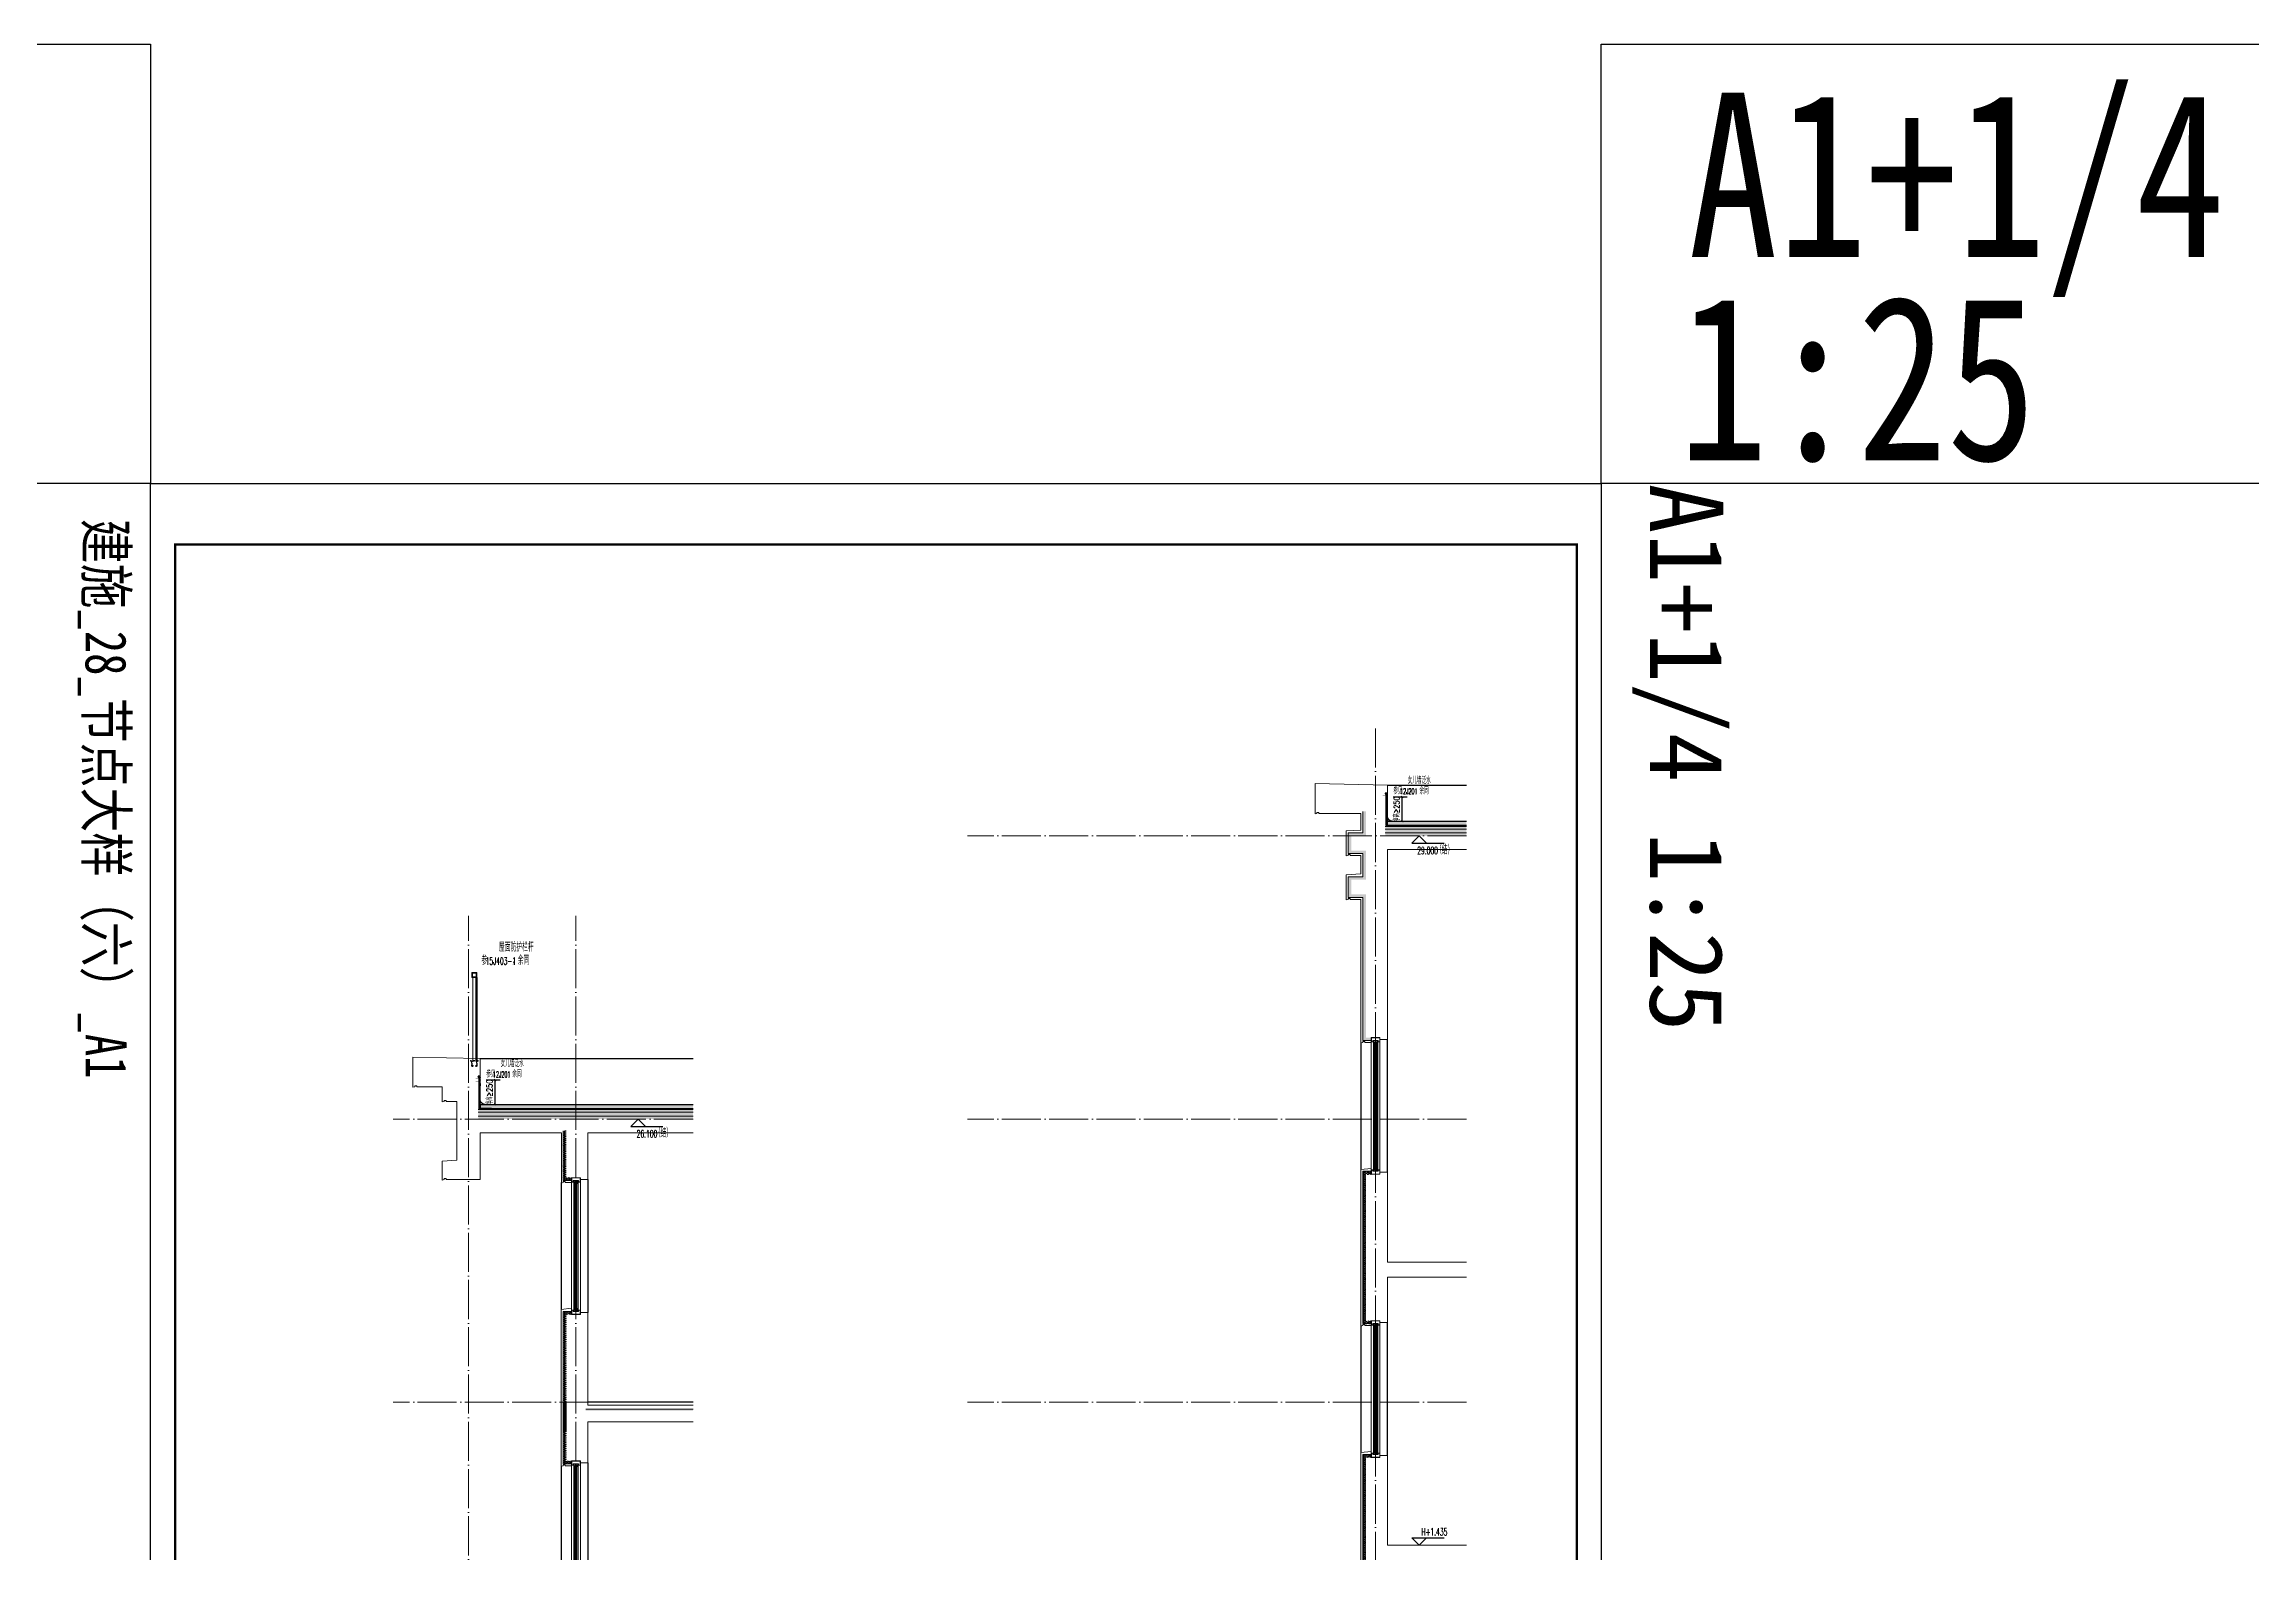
# Model space of a CAD drawing. Extents: x 27938 to 983267, y -209821 to 1628073.
# Drawn here: x 913240 to 935840, y -158385 to -142935 of the extents above; entities that cross this region are included whole.
import ezdxf
from ezdxf.xclip import XClip

# ---------------------------------------------------------------- set-up
doc = ezdxf.new("R2010")
doc.units = 0
doc.header["$LTSCALE"] = 1000
doc.header["$MEASUREMENT"] = 0
doc.header["$XCLIPFRAME"] = 0
doc.linetypes.add('DASH', pattern=[0.35, 0.25, -0.1])
doc.linetypes.add('DOTE', pattern=[2.42, 2, -0.2, 0.02, -0.2])
for name, color, linetype in [('3-屋面构造层', 157, 'Continuous'), ('DIM_ELEV', 3, 'Continuous'), ('DIM_IDEN', 67, 'Continuous'), ('PUB_TEXT', 4, 'Continuous'), ('Stair-栏杆', 142, 'Continuous'), ('SURFACE', 6, 'Continuous'), ('图框', 140, 'Continuous'), ('导图字', 7, 'Continuous'), ('看线', 251, 'Continuous'), ('立面-看线', 251, 'Continuous')]:
    doc.layers.add(name, color=color, linetype=linetype)
for name, color, linetype, lineweight in [('DOTE', 19, 'DOTE', 9), ('PUB_HATCH', 8, 'Continuous', 9), ('S_WINDOW', 144, 'Continuous', 15), ('内粉刷', 37, 'Continuous', 9), ('立面-栏杆', 105, 'Continuous', 15), ('细细', 250, 'Continuous', 0)]:
    doc.layers.add(name, color=color, linetype=linetype, lineweight=lineweight)
doc.layers.add('yichutu', color=7, linetype='Continuous', true_color=0xffffff, plot=False)
doc.styles.add('_TCH_DIM', font='SIMPLEX.shx', dxfattribs={"width": 0.7, "bigfont": 'GBCBIG.shx'})
doc.styles.add('_TCH_DIM_T3', font='SIMPLEX.shx', dxfattribs={"width": 0.494118, "bigfont": 'GBCBIG.shx'})
doc.styles.add('_TCH_LABEL', font='')
doc.styles.add('黑体', font='')
doc.styles.get('_TCH_LABEL').set_extended_font_data('SimHei')
doc.styles.get('黑体').set_extended_font_data('SimHei')
doc.dimstyles.new('_TCH_ARCH&&20', dxfattribs={"dimtxt": 59.5, "dimasz": 20, "dimexe": 50, "dimexo": 60, "dimgap": 25.25, "dimtad": 1, "dimdec": 0, "dimzin": 0, "dimdsep": 46, "dimtxsty": '_TCH_DIM_T3', "dimblk": 'ARCHTICK', "dimcen": 0.09, "dimclrt": 7, "dimazin": 2, "dimtfac": 1, "dimtdec": 0, "dimtix": 1, "dimtmove": 2, "dimatfit": 3, "dimfxl": 1, "dimtolj": 1, "dimtzin": 0, "dimarcsym": 0})
pattern_1 = [(315, (-218910.2607, -140541.0897), (-1.767766953, -1.767766953), []), (315, (-218909.0822, -140541.0897), (-1.767766953, -1.767766953), [])]
pattern_2 = [(315, (-218910.2607, -141979.3279), (-1.767766953, -1.767766953), []), (315, (-218909.0822, -141979.3279), (-1.767766953, -1.767766953), [])]
pattern_3 = [(0, (-811253.24, -385446.952), (16.66875, 9.623705), [11.1125, -22.225]), (120, (-811253.24, -385446.952), (-16.66874801, 9.62370845), [11.1125, -22.225]), (60, (-811253.24, -385446.952), (1.99e-06, 19.24741345), [-22.225, 11.1125])]

# ---------------------------------------------------------------- blocks, each defined once
blk = doc.blocks.new('GFDDDDRG')
at = {"layer": '图框'}
blk.add_lwpolyline([(923310, -107437), (923310, -159999), (893610, -159999), (893610, -107437)], close=True, dxfattribs=at)
blk.add_lwpolyline([(923310, -107437), (923310, -159999), (893610, -159999), (893610, -107437)], close=True, dxfattribs=at)
at = {"layer": '图框', "const_width": 50}
blk.add_lwpolyline([(894110, -159499), (922810, -159499), (922810, -108687), (894110, -108687)], close=True, dxfattribs=at)
blk = doc.blocks.new('yct-1051-594-26275-14850-25-1002.0')
at = {"layer": 'yichutu', "color": 7, "true_color": 0xffffff}
blk.add_lwpolyline([(0, 0), (0, 14850), (26275, 14850), (26275, 0)], close=True, dxfattribs=at)
at = {"layer": 'yichutu', "color": 7, "true_color": 0xffffff, "style": '_TCH_LABEL'}
blk.add_text('A1+1/4 1:25', height=750, dxfattribs=at).set_placement((0, 15350))
blk = doc.blocks.new('zrszerf')
at = {"layer": '细细'}
h = blk.add_hatch(dxfattribs=at)
h.set_pattern_fill('金属', color=256, style=0)
h.set_pattern_definition(pattern_1)
h.paths.add_polyline_path([(257695, 608543), (257715, 608543), (257715, 608557), (257765, 608557), (257765, 608543), (257785, 608543), (257785, 608588), (257695, 608588)])
h.paths.add_polyline_path([(257713, 608559), (257713, 608545), (257697, 608545), (257697, 608586), (257783, 608586), (257783, 608545), (257767, 608545), (257767, 608559)], flags=16)
h = blk.add_hatch(dxfattribs=at)
h.set_pattern_fill('金属', color=256, style=0)
h.set_pattern_definition(pattern_1)
h.paths.add_polyline_path([(257762, 608555), (257762, 608530), (257750, 608530), (257750, 608540), (257729, 608540), (257729, 608530), (257717, 608530), (257717, 608555)])
h.paths.add_polyline_path([(257719, 608553), (257719, 608532), (257727, 608532), (257727, 608542), (257752, 608542), (257752, 608532), (257760, 608532), (257760, 608553)], flags=16)
h = blk.add_hatch(color=256, dxfattribs=at)
edge = h.paths.add_edge_path()
edge.add_line((257735, 608540), (257735, 608528))
edge.add_arc((257740, 608520), 9.44, 61.5175, 118.4825, ccw=False)
edge.add_line((257744, 608528), (257744, 608540))
edge.add_arc((257740, 608548), 9.44, 241.5175, 298.4825, ccw=False)
h = blk.add_hatch(dxfattribs=at)
h.set_pattern_fill('金属', color=256, style=0)
h.set_pattern_definition(pattern_2)
h.paths.add_polyline_path([(257695, 607233), (257715, 607233), (257715, 607220), (257765, 607220), (257765, 607233), (257785, 607233), (257785, 607188), (257695, 607188)])
h.paths.add_polyline_path([(257713, 607218), (257713, 607231), (257697, 607231), (257697, 607190), (257783, 607190), (257783, 607231), (257767, 607231), (257767, 607218)], flags=16)
h = blk.add_hatch(dxfattribs=at)
h.set_pattern_fill('金属', color=256, style=0)
h.set_pattern_definition(pattern_2)
h.paths.add_polyline_path([(257762, 607222), (257762, 607247), (257750, 607247), (257750, 607237), (257729, 607237), (257729, 607247), (257717, 607247), (257717, 607222)])
h.paths.add_polyline_path([(257719, 607224), (257719, 607245), (257727, 607245), (257727, 607235), (257752, 607235), (257752, 607245), (257760, 607245), (257760, 607224)], flags=16)
h = blk.add_hatch(color=256, dxfattribs=at)
edge = h.paths.add_edge_path()
edge.add_line((257735, 607237), (257735, 607249))
edge.add_arc((257740, 607257), 9.44, 241.5175, 298.4825)
edge.add_line((257744, 607249), (257744, 607237))
edge.add_arc((257740, 607229), 9.44, 61.5175, 118.4825)
at = {"layer": 'S_WINDOW'}
for p, q in [((257695, 607233), (257695, 608543)), ((257717, 607247), (257717, 608530)), ((257762, 607247), (257762, 608530)), ((257785, 607233), (257785, 608543))]:
    blk.add_line(p, q, dxfattribs=at)
for points in [[(257785, 608588), (257785, 608543), (257765, 608543), (257765, 608557), (257715, 608557), (257715, 608543), (257695, 608543), (257695, 608588)], [(257783, 608586), (257783, 608545), (257767, 608545), (257767, 608559), (257713, 608559), (257713, 608545), (257697, 608545), (257697, 608586)], [(257762, 608555), (257762, 608530), (257750, 608530), (257750, 608540), (257729, 608540), (257729, 608530), (257717, 608530), (257717, 608555)], [(257760, 608553), (257760, 608532), (257752, 608532), (257752, 608542), (257727, 608542), (257727, 608532), (257719, 608532), (257719, 608553)], [(257785, 607188), (257785, 607233), (257765, 607233), (257765, 607220), (257715, 607220), (257715, 607233), (257695, 607233), (257695, 607188)], [(257783, 607190), (257783, 607231), (257767, 607231), (257767, 607218), (257713, 607218), (257713, 607231), (257697, 607231), (257697, 607190)], [(257762, 607222), (257762, 607247), (257750, 607247), (257750, 607237), (257729, 607237), (257729, 607247), (257717, 607247), (257717, 607222)], [(257760, 607224), (257760, 607245), (257752, 607245), (257752, 607235), (257727, 607235), (257727, 607245), (257719, 607245), (257719, 607224)]]:
    blk.add_lwpolyline(points, close=True, dxfattribs=at)
at = {"layer": '细细'}
for points in [[(257729, 608530), (257729, 607247)], [(257735, 607249), (257735, 608540)], [(257744, 607249), (257744, 608540)], [(257750, 608530), (257750, 607247)]]:
    blk.add_lwpolyline(points, dxfattribs=at)
for points in [[(257735, 608540), (257735, 608528, -0.253805), (257744, 608528), (257744, 608540, -0.253805)], [(257735, 607237), (257735, 607249, 0.253805), (257744, 607249), (257744, 607237, 0.253805)]]:
    blk.add_lwpolyline(points, format="xyb", close=True, dxfattribs=at)
blk = doc.blocks.new('_ArchTick')
at = {"color": 0, "linetype": 'ByBlock', "const_width": 0.4}
blk.add_lwpolyline([(-0.5, -0.5), (0.5, 0.5)], dxfattribs=at)
blk = doc.blocks.new('*D206')
at = {"layer": 'Defpoints', "color": 0, "transparency": 16777216}
for p in [(926990, -150643), (927143, -150643), (926990, -150893)]:
    blk.add_point(p, dxfattribs=at)
at = {"layer": 'DIM_IDEN', "color": 0, "lineweight": -2, "transparency": 16777216}
for p, q in [((927050, -150643), (927193, -150643)), ((927143, -150893), (927143, -150643)), ((927050, -150893), (927193, -150893))]:
    blk.add_line(p, q, dxfattribs=at)
at = {"layer": 'DIM_IDEN', "color": 0, "lineweight": -2, "transparency": 16777216, "xscale": 20, "yscale": 20, "zscale": 20}
for p, rotation in [((927143, -150643), 90), ((927143, -150893), 270)]:
    blk.add_blockref('_ArchTick', p, dxfattribs=dict(at, rotation=rotation))
at = {"layer": 'DIM_IDEN', "color": 7, "transparency": 16777216, "insert": (927086, -150768), "char_height": 59.5, "attachment_point": 5, "rotation": 90, "style": '_TCH_DIM_T3'}
blk.add_mtext('\\A1;{\\W0.70588;净高≥250}', dxfattribs=at)
blk = doc.blocks.new('A$C40486AD2')
at = {"layer": 'PUB_TEXT', "style": '_TCH_DIM'}
for s, height, width, p in [('参见', 67.5, 0.7, (108, 8)), ('12J201', 59.5, 0.494118, (177, 8)), ('女儿墙泛水', 67.5, 0.7, (255, 115)), ('，余同', 67.5, 0.7, (328, 8))]:
    blk.add_text(s, height=height, dxfattribs=dict(at, width=width)).set_placement(p)
blk = doc.blocks.new('FGHFG4334GDFGDFFGGGGGGDFG4G')
at = {"layer": 'SURFACE', "const_width": 2.25}
for points in [[(47, 0), (0, 0)], [(47, -28), (0, -28)]]:
    blk.add_lwpolyline(points, dxfattribs=at)
at = {"layer": 'SURFACE', "const_width": 1.5}
blk.add_lwpolyline([(47, 17, -1), (47, 5), (47, -7, -1), (47, -19), (47, -37), (53, -48), (53, -73)], format="xyb", dxfattribs=at)
blk = doc.blocks.new('FGDGDGD')
at = {"layer": '3-屋面构造层'}
h = blk.add_hatch(dxfattribs=at)
h.set_pattern_fill('隔热材料01', color=256, scale=7.692308, style=0)
h.set_pattern_definition([(270, (9.5186, 433.228), (3.846153863, -7e-16), [0.385980771, -3.460173092]), (270, (6.637, 433.228), (3.846153863, -7e-16), [0.385980771, -3.460173092]), (90, (8.5996, 430.618), (-3.846153863, 2e-16), [0.385980771, -3.460173092]), (90, (7.556, 430.618), (-3.846153863, 2e-16), [0.385980771, -3.460173092]), (180, (10.002, 430), (-5e-16, -3.846153863), [3.848019248, 0.001865385]), (135, (8.9282, 430.193), (2e-16, 3.846144175), [0.328307694, -5.110980792]), (116.56505, (12.5422, 430.4251), (8.6793e-06, 3.8461487416), [0.215769232, -8.384500037]), (116.56505, (8.696, 430.4251), (8.6793e-06, 3.8461487416), [0.215769232, -8.384500037]), (153.43495, (13.1603, 430), (-8.679e-06, 3.846148742), [0.431538463, -8.168730805]), (153.43495, (9.3142, 430), (-8.679e-06, 3.846148742), [0.431538463, -8.168730805]), (63.43495, (12.4457, 431.0041), (-8.6793e-06, 3.8461487416), [2.054923086, -6.545346183]), (63.43495, (8.5996, 431.0041), (-8.6793e-06, 3.8461487416), [2.054923086, -6.545346183]), (116.56505, (13.3647, 433.228), (8.6793e-06, 3.8461487416), [0.215769232, -8.384500037]), (116.56505, (9.5186, 433.228), (8.6793e-06, 3.8461487416), [0.215769232, -8.384500037]), (135, (9.422, 433.421), (2e-16, 3.846144175), [0.328307694, -5.110980792]), (153.43495, (13.036, 433.6532), (-8.679e-06, 3.846148742), [0.431538463, -8.168730805]), (153.43495, (9.19, 433.6532), (-8.679e-06, 3.846148742), [0.431538463, -8.168730805]), (45, (6.7336, 433.421), (2e-16, 3.846144175), [0.328307694, -5.110980792]), (63.43495, (10.4833, 433.228), (-8.6793e-06, 3.8461487416), [0.215769232, -8.384500037]), (63.43495, (6.6371, 433.228), (-8.6793e-06, 3.8461487416), [0.215769232, -8.384500037]), (26.56505, (10.812, 433.6532), (8.679e-06, 3.846148742), [0.431538463, -8.168730805]), (26.56505, (6.9658, 433.6532), (8.679e-06, 3.846148742), [0.431538463, -8.168730805]), (116.56505, (11.4023, 431.0041), (8.6793e-06, 3.8461487416), [2.054923086, -6.545346183]), (116.56505, (7.5561, 431.0041), (8.6793e-06, 3.8461487416), [2.054923086, -6.545346183]), (45, (7.2275, 430.193), (2e-16, 3.846144175), [0.328307694, -5.110980792]), (63.43495, (11.3058, 430.4251), (-8.6793e-06, 3.8461487416), [0.215769232, -8.384500037]), (63.43495, (7.4596, 430.4251), (-8.6793e-06, 3.8461487416), [0.215769232, -8.384500037]), (26.56505, (10.6877, 430), (8.679e-06, 3.846148742), [0.431538463, -8.168730805]), (26.56505, (6.8415, 430), (8.679e-06, 3.846148742), [0.431538463, -8.168730805])])
edge = h.paths.add_edge_path()
edge.add_arc((682181, 585366), 9.23, 450, 540, ccw=False)
edge.add_line((682181, 585375), (682192, 585375))
edge.add_line((682192, 585375), (682192, 585366))
edge.add_line((682192, 585366), (682172, 585366))
h = blk.add_hatch(dxfattribs=at)
h.set_pattern_fill('混凝土', color=256, scale=5, angle=-1.1458, style=0)
h.set_pattern_definition([(48.854237, (-82751.966, -43707.863), (35.7930991, -3.8540962), [3.75, -41.25]), (353.854237, (-82751.966, -43707.863), (-6.1841378, 37.7408106), [3, -33]), (99.305637, (-82748.983, -43708.185), (29.6089874, 33.886691), [3.1870095, -35.0571056]), (45.038437, (-82751.766, -43697.865), (53.1858973, -9.3413237), [5.625, -61.875]), (95.489837, (-82747.334, -43698.644), (47.6977146, 47.7616795), [4.7805144, -52.58565]), (350.038437, (-82751.766, -43697.865), (47.6976773, 47.7617167), [4.5, -49.5]), (19.854237, (-82746.817, -43700.465), (29.4368469, -20.7237073), [3.75, -41.25]), (324.854237, (-82746.817, -43700.465), (12.8883392, 36.0069862), [3, -33]), (70.305637, (-82744.364, -43702.192), (42.3251977, 15.2832459), [3.1870095, -35.0571056]), (36.3542372, (-82751.966, -43707.863), (0.9406985, 16.62920733), [0, -32.6, 0, -33.5, 0, -33.125]), (6.3542372, (-82751.966, -43707.863), (13.54517982, 19.45362572), [0, -19.1, 0, -31.85, 0, -12.625]), (326.3542372, (-82763.114, -43707.64), (26.66323482, -1.66123381), [0, -12.5, 0, -39, 0, -51.75]), (316.3542372, (-82768.113, -43707.54), (29.2535633, 4.4211788), [0, -16.25, 0, -25.9, 0, -36.75])])
h.paths.add_polyline_path([(674875, 585046), (674875, 585086), (682172, 585086), (682172, 585046)])
h = blk.add_hatch(dxfattribs=at)
h.set_pattern_fill('焦渣矿渣', color=256, scale=4, angle=-1.1458, style=0)
h.set_pattern_definition([(358.8542372, (-82751.966, -43697.863), (8.27546507, 13.69326162), [1.6, -14.4]), (298.8542372, (-82751.966, -43697.863), (15.99644496, -0.32013217), [1.6, -14.4]), (238.8542372, (-82750.366, -43697.895), (7.72097989, -14.0133938), [1.6, -14.4]), (268.8542372, (-82745.567, -43697.991), (15.83683295, -8.3183365), [2.4, -11.456]), (268.8542372, (-82743.967, -43698.023), (15.83683295, -8.3183365), [2.4, -11.456]), (268.8542372, (-82742.368, -43698.055), (15.83683295, -8.3183365), [2.4, -11.456])])
h.paths.add_polyline_path([(674875, 585006), (674875, 585036), (682192, 585036), (682192, 585006)])
h = blk.add_hatch(dxfattribs=at)
h.set_pattern_fill('加气混凝土', color=256, scale=5, style=0)
h.set_pattern_definition([(0, (-82734.266, -43726.163), (30, 60), [0, -60]), (0, (-82769.366, -43734.263), (30, 60), [0, -60]), (0, (-82749.866, -43734.863), (30, 60), [0, -60]), (0, (-82728.566, -43717.163), (30, 60), [0, -60]), (0, (-82753.466, -43737.863), (30, 60), [0, -60]), (0, (-82722.566, -43679.363), (30, 60), [0, -60]), (0, (-82740.866, -43684.163), (30, 60), [0, -60]), (0, (-82731.266, -43691.663), (30, 60), [0, -60]), (0, (-82780.166, -43692.863), (30, 60), [0, -60]), (0, (-82750.766, -43695.563), (30, 60), [0, -60]), (0, (-82762.166, -43710.863), (30, 60), [0, -60]), (0, (-82761.566, -43733.363), (30, 60), [0, -60]), (0, (-82739.066, -43735.763), (30, 60), [0, -60]), (0, (-82722.566, -43709.363), (30, 60), [0, -60]), (0, (-82778.666, -43718.663), (30, 60), [0, -60]), (0, (-82773.566, -43708.463), (30, 60), [0, -60]), (0, (-82750.166, -43712.663), (30, 60), [0, -60]), (0, (-82758.566, -43721.363), (30, 60), [0, -60]), (0, (-82763.366, -43701.563), (30, 60), [0, -60]), (0, (-82755.866, -43679.063), (30, 60), [0, -60]), (0, (-82776.266, -43731.263), (30, 60), [0, -60]), (0, (-82743.266, -43691.363), (30, 60), [0, -60]), (0, (-82771.166, -43690.463), (30, 60), [0, -60]), (0, (-82775.966, -43682.663), (30, 60), [0, -60]), (130.601294, (-82726.2516, -43698.149), (-149.999998343, 180.000000787), [2.6341554, -1103.7111]), (18.4349488, (-82730.537, -43697.006), (149.99999945, 59.99999956), [2.710524, -376.76279]), (90, (-82730.537, -43699.578), (30, 60), [2.5714284, -117.428565]), (161.565051, (-82727.966, -43700.435), (-150.000000755, 59.99999553), [2.710524, -376.76279]), (53.1301023, (-82727.966, -43700.435), (30.00000006, 59.99999997), [2.857143, -297.14285]), (135, (-82725.68, -43731.006), (-30.00000363, 59.99999594), [2.424366, -167.28126]), (45, (-82729.109, -43731.006), (29.9999998, 59.99999976), [2.424366, -167.28126]), (135, (-82727.394, -43732.72), (-30.00000363, 59.99999594), [2.424366, -167.28126]), (45, (-82727.394, -43732.72), (29.9999998, 59.99999976), [2.424366, -167.28126]), (116.565051, (-82754.537, -43690.72), (-5.2e-06, 119.9999967), [3.1943826, -63.88765]), (180, (-82755.966, -43687.863), (-30, 60), [3.4285716, -56.571425]), (63.434949, (-82760.823, -43690.72), (3e-07, 119.9999994), [3.1943826, -63.88765]), (116.565051, (-82759.394, -43693.58), (-5.2e-06, 119.9999967), [3.1943826, -63.88765]), (0, (-82759.394, -43693.58), (30, 60), [3.4285716, -56.571425]), (63.434949, (-82755.966, -43693.58), (3e-07, 119.9999994), [3.1943826, -63.88765]), (107.102728, (-82731.9658, -43711.0063), (-89.999996559, 300.000000484), [3.8861346, -1628.29025]), (143.972626, (-82733.1087, -43707.292), (-569.999992774, 419.999999525), [3.8861346, -812.202]), (180, (-82736.25, -43705.006), (-30, 60), [3.7142856, -56.28571]), (36.0273733, (-82743.1087, -43707.292), (569.999995788, 419.999995472), [3.8861346, -812.202]), (71.5650511, (-82744.252, -43710.721), (90.00000046, 299.99999948), [3.6140316, -375.85928]), (107.102728, (-82743.1087, -43714.4348), (-89.999996559, 300.000000484), [3.8861346, -1628.29025]), (143.972626, (-82739.966, -43716.7206), (-569.999992774, 419.999999525), [3.8861346, -812.202]), (0, (-82739.966, -43716.72), (30, 60), [3.7142856, -56.28571]), (36.0273733, (-82736.2516, -43716.7206), (569.999995788, 419.999995472), [3.8861346, -812.202]), (71.5650511, (-82733.109, -43714.435), (90.00000046, 299.99999948), [3.6140316, -375.85928]), (150.255118, (-82731.3944, -43683.006), (-90.000000213, 59.999999257), [2.303502, -481.43196]), (90, (-82733.394, -43684.15), (30, 60), [2.2857144, -117.714275]), (29.7448813, (-82733.3944, -43684.149), (90.000000053, 59.99999972), [2.303502, -481.43196]), (116.565051, (-82745.394, -43725.58), (-5.2e-06, 119.9999967), [3.1943826, -63.88765]), (168.690067, (-82746.823, -43722.7206), (-270.0000002, 59.999998494), [2.9137254, -608.96855]), (41.1859251, (-82751.9658, -43724.149), (749.999995456, 659.999994229), [3.0371844, -1272.5802]), (90, (-82751.966, -43727.006), (30, 60), [2.857143, -117.14285]), (138.814074, (-82749.68, -43729.0063), (-749.999986669, 660.000004204), [3.0371844, -1272.5802]), (16.6992442, (-82749.68, -43729.0063), (989.999992552, 299.999996858), [2.982945, -1249.85375]), (60.9453959, (-82746.823, -43728.149), (29.99999992, 59.999999469), [2.9416086, -1232.53395]), (109.983106, (-82770.5373, -43700.4348), (-150.000000565, 419.9999988885), [3.3442002, -1401.21975]), (155.556045, (-82771.68, -43697.292), (-390.0000014866, 179.99999626), [3.4522986, -1446.51315]), (24.4439547, (-82777.9658, -43697.292), (390.0000001945, 179.999999134), [3.4522986, -1446.51315]), (70.0168934, (-82779.1087, -43700.4348), (150.000000452, 419.999998958), [3.3442002, -1401.21975]), (109.983106, (-82777.9658, -43703.5777), (-150.000000565, 419.9999988885), [3.3442002, -1401.21975]), (160.016893, (-82774.823, -43704.7206), (-150.000000088, 59.999997267), [3.3442002, -698.93775]), (19.9831065, (-82774.823, -43704.7206), (149.999999176, 59.999999905), [3.3442002, -698.93775]), (70.0168934, (-82771.68, -43703.5777), (150.000000452, 419.999998958), [3.3442002, -1401.21975]), (122.005383, (-82748.2516, -43705.8634), (-30.000004026, 59.999996937), [2.6954232, -563.3434]), (18.4349488, (-82752.252, -43704.435), (149.99999945, 59.99999956), [2.710524, -376.76279]), (90, (-82752.252, -43707.006), (30, 60), [2.5714284, -117.428565]), (161.565051, (-82749.68, -43707.863), (-150.000000755, 59.99999553), [2.710524, -376.76279]), (54.4623222, (-82749.68, -43707.8634), (209.999999696, 299.99999955), [2.457807, -1029.82115]), (116.565051, (-82765.68, -43720.435), (-5.2e-06, 119.9999967), [3.1943826, -63.88765]), (180, (-82767.11, -43717.58), (-30, 60), [3.142857, -56.85714]), (59.0362434, (-82771.966, -43720.435), (30.000000098, 59.99999971), [3.3319728, -696.3822]), (120.963756, (-82770.2516, -43723.292), (-30.0000041, 59.999997245), [3.3319728, -696.3822]), (0, (-82770.25, -43723.29), (30, 60), [3.142857, -56.85714]), (63.434949, (-82767.11, -43723.29), (3e-07, 119.9999994), [3.1943826, -63.88765])])
h.paths.add_polyline_path([(682192, 584936), (674875, 584936), (674875, 584966), (682192, 584966)])
h = blk.add_hatch(dxfattribs=at)
h.set_pattern_fill('隔热材料03', color=256, scale=12.5, style=0)
h.set_pattern_definition([(113.578, (-500407.8114, 374696.8656), (-0.0086926214, 6.2699620763), [1.075, -0.5693125, 2.8375, -0.5693125, 1.075, -0.6825]), (66.42, (-500406.1744, 374696.8656), (2.727787851, 6.0425e-05), [1.075, -0.5693125, 2.840375, -0.5693125, 1.075, -0.6825]), (180, (-500406.1744, 374696.8656), (0, 6.25), [1.636625, -1.0910625]), (180, (-500407.538, 374702.4906), (0, 6.25), [1.636625, -1.0910625]), (90, (-500405.7427, 374697.8548), (2.72775, 2e-16), [0.52175, -5.72825]), (90, (-500407.1066, 374700.9798), (2.72775, 2e-16), [0.52175, -5.72825]), (90, (-500408.2427, 374697.8548), (2.72775, 2e-16), [0.52175, -5.72825]), (90, (-500409.6066, 374700.9798), (2.72775, 2e-16), [0.52175, -5.72825])])
edge = h.paths.add_edge_path()
edge.add_line((682178, 585086), (682178, 585050))
edge.add_arc((682172, 585050), 6.25, 270, 360, ccw=False)
edge.add_line((682172, 585044), (682172, 585086))
edge.add_line((682172, 585086), (682178, 585086))
at = {"layer": '立面-看线'}
h = blk.add_hatch(dxfattribs=at)
h.set_pattern_fill('HONEY', color=256, scale=7)
h.set_pattern_definition([(0, (-799653.24, -415240.13), (16.66875, 9.623705), [11.1125, -22.225]), (120, (-799653.24, -415240.13), (-16.66874801, 9.62370845), [11.1125, -22.225]), (60, (-799653.24, -415240.13), (1.99e-06, 19.24741345), [-22.225, 11.1125])])
h.paths.add_polyline_path([(682192, 584966), (674875, 584966), (674875, 585006), (682192, 585006)])
at = {"layer": '3-屋面构造层'}
for p, q in [((682178, 585086), (674875, 585086)), ((682172, 585046), (674875, 585046)), ((682192, 585036), (674875, 585036)), ((682172, 585086), (682172, 585044))]:
    blk.add_line(p, q, dxfattribs=at)
at = {"layer": '3-屋面构造层', "color": 251, "linetype": 'DASH', "ltscale": 0.05, "true_color": 0x636466, "const_width": 2.5}
for points in [[(682057, 585043), (682172, 585043, 0.414214), (682179, 585050), (682179, 585366)], [(682057, 585039), (682172, 585039, 0.414214), (682183, 585050), (682183, 585366)]]:
    blk.add_lwpolyline(points, format="xyb", dxfattribs=at)
at = {"layer": '3-屋面构造层', "color": 251, "true_color": 0x636466}
for points in [[(682057, 585041), (682172, 585041, 0.414214), (682180, 585050), (682180, 585366)], [(682057, 585044), (682172, 585044, 0.414214), (682178, 585050), (682178, 585366)], [(682057, 585040), (682172, 585040, 0.414214), (682182, 585050), (682182, 585366), (682184, 585366), (682184, 585050, -0.414214), (682172, 585038), (682057, 585038)]]:
    blk.add_lwpolyline(points, format="xyb", dxfattribs=at)
at = {"layer": '3-屋面构造层', "ltscale": 0.8}
blk.add_lwpolyline([(682172, 585366, -0.414214), (682181, 585375), (682192, 585375), (682192, 585366), (682172, 585366)], format="xyb", dxfattribs=at)
at = {"layer": '3-屋面构造层', "color": 251, "linetype": 'DASH', "ltscale": 0.05, "true_color": 0x636466, "const_width": 2.5}
for points in [[(682043, 585039), (674875, 585039)], [(682057, 585043), (682043, 585039)]]:
    blk.add_lwpolyline(points, dxfattribs=at)
at = {"layer": '3-屋面构造层', "color": 251, "true_color": 0x636466}
for points in [[(682043, 585040), (674875, 585040)], [(674875, 585038), (682043, 585038)], [(682056, 585044), (682042, 585040)], [(682043, 585038), (682057, 585042)]]:
    blk.add_lwpolyline(points, dxfattribs=at)
at = {"layer": '3-屋面构造层'}
blk.add_arc((682122, 585136), 50, 270, 360, dxfattribs=at)
at = {"layer": 'PUB_HATCH', "color": 215, "true_color": 0xa953a0}
for p, q in [((682192, 585006), (674875, 585006)), ((682192, 584966), (674875, 584966))]:
    blk.add_line(p, q, dxfattribs=at)
at = {"layer": '3-屋面构造层', "color": 1, "xscale": -1}
blk.add_blockref('FGHFG4334GDFGDFFGGGGGGDFG4G', (682218, 585349), dxfattribs=at)
blk = doc.blocks.new('VDVDXAXFSFFX')
at = {"layer": 'PUB_HATCH'}
h = blk.add_hatch(dxfattribs=at)
h.set_pattern_fill('DOTS', color=251, scale=2, style=0)
h.set_pattern_definition([(0, (924712.4965, -148185.593), (1.5875, 3.175), [0, -3.175])])
h.paths.add_polyline_path([(924682, -148186), (924712, -148186), (924712, -147936), (924712, -147886), (924712, -147886), (924712, -147886), (924682, -147886)])
at = {"layer": 'PUB_HATCH', "color": 5}
blk.add_lwpolyline([(924712, -147886), (924682, -147886), (924682, -148186), (924712, -148186)], close=True, dxfattribs=at)
blk = doc.blocks.new('A$C47771182')
at = {"layer": '立面-看线'}
h = blk.add_hatch(dxfattribs=at)
h.set_pattern_fill('HONEY', color=256, scale=7)
h.set_pattern_definition(pattern_3)
h.paths.add_polyline_path([(30, 0), (0, 0), (0, 900), (-55, 900), (-55, 930), (30, 930)])
h = blk.add_hatch(dxfattribs=at)
h.set_pattern_fill('HONEY', color=256, scale=7)
h.set_pattern_definition(pattern_3)
h.paths.add_polyline_path([(30, 0), (0, 0), (0, -600), (-55, -600), (-55, -630), (30, -630)])
blk = doc.blocks.new('BGFBFBVFD')
at = {"layer": '立面-看线'}
h = blk.add_hatch(dxfattribs=at)
h.set_pattern_fill('HONEY', color=256, scale=7)
h.set_pattern_definition([(0, (348073.899, -507216.492), (16.66875, 9.623705), [11.1125, -22.225]), (120, (348073.899, -507216.492), (-16.66874801, 9.62370845), [11.1125, -22.225]), (60, (348073.899, -507216.492), (1.99e-06, 19.24741345), [-22.225, 11.1125])])
h.paths.add_polyline_path([(1150522, -121840), (1149423, -121840), (1149423, -121855), (1150522, -121855)])
at = {"layer": 'PUB_HATCH', "color": 215, "true_color": 0xa953a0}
blk.add_line((1149423, -121840), (1150522, -121840), dxfattribs=at)
blk.add_lwpolyline([(1149278, -122400), (1149193, -122400), (1149193, -120840), (1149278, -120840)], dxfattribs=at)
at = {"layer": '内粉刷'}
blk.add_line((1149173, -121770), (1149173, -122420), dxfattribs=at)
for points in [[(1149173, -121770), (1149173, -120820), (1149278, -120805)], [(1149368, -120850), (1149443, -120850), (1149443, -121800)], [(1150522, -121800), (1149443, -121800)], [(1149368, -122390), (1149443, -122390), (1149443, -121970), (1150522, -121970)], [(1149213, -122420), (1149213, -122410), (1149193, -122410), (1149193, -122420), (1149173, -122425), (1149173, -122420)], [(1149213, -122420), (1149278, -122420)]]:
    blk.add_lwpolyline(points, dxfattribs=at)
at = {"layer": '看线'}
for p, q in [((1149173, -119520), (1149173, -120820)), ((1149443, -119490), (1149443, -120850))]:
    blk.add_line(p, q, dxfattribs=at)
at = {"layer": '看线', "color": 32}
blk.add_lwpolyline([(1150522, -121770), (1149443, -121770)], dxfattribs=at)
blk.add_blockref('zrszerf', (891583, -728058))
at = {"xscale": -1}
blk.add_blockref('A$C47771182', (1149223, -121770), dxfattribs=at)
blk = doc.blocks.new('*D220')
at = {"layer": 'Defpoints', "color": 0, "transparency": 16777216}
for p in [(917705, -153543), (917857, -153543), (917705, -153793)]:
    blk.add_point(p, dxfattribs=at)
at = {"layer": 'DIM_IDEN', "color": 0, "lineweight": -2, "transparency": 16777216}
for p, q in [((917765, -153543), (917907, -153543)), ((917857, -153793), (917857, -153543)), ((917765, -153793), (917907, -153793))]:
    blk.add_line(p, q, dxfattribs=at)
at = {"layer": 'DIM_IDEN', "color": 0, "lineweight": -2, "transparency": 16777216, "xscale": 20, "yscale": 20, "zscale": 20}
for p, rotation in [((917857, -153543), 90), ((917857, -153793), 270)]:
    blk.add_blockref('_ArchTick', p, dxfattribs=dict(at, rotation=rotation))
at = {"layer": 'DIM_IDEN', "color": 7, "transparency": 16777216, "insert": (917800, -153668), "char_height": 59.5, "attachment_point": 5, "rotation": 90, "style": '_TCH_DIM_T3'}
blk.add_mtext('\\A1;{\\W0.70588;净高≥250}', dxfattribs=at)
blk = doc.blocks.new('A$C05102146')
at = {"layer": 'PUB_TEXT', "style": '_TCH_DIM'}
for s, height, width, p in [('屋面防护栏杆', 84.4, 0.7, (227, 216)), ('参', 84.4, 0.7, (47, 81)), ('15J403-1', 74.4, 0.494118, (90, 81)), ('，余同', 84.4, 0.7, (360, 81))]:
    blk.add_text(s, height=height, dxfattribs=dict(at, width=width)).set_placement(p)
blk = doc.blocks.new('FGHFGFD')
at = {"layer": '立面-栏杆'}
for p, q in [((542634, 108636), (542634, 109486)), ((542664, 109486), (542664, 108636))]:
    blk.add_line(p, q, dxfattribs=at)
at = {"layer": '立面-栏杆', "linetype": 'DASH', "ltscale": 0.1}
for p, q in [((542689, 108636), (542609, 108636)), ((542609, 108636), (542609, 108629)), ((542609, 108629), (542619, 108629)), ((542619, 108629), (542619, 108585)), ((542626, 108629), (542671, 108629)), ((542626, 108585), (542626, 108629)), ((542634, 108583), (542628, 108583)), ((542628, 108576), (542634, 108576)), ((542636, 108579), (542636, 108581)), ((542661, 108581), (542661, 108579)), ((542669, 108583), (542664, 108583)), ((542664, 108576), (542669, 108576)), ((542671, 108629), (542671, 108585)), ((542678, 108629), (542689, 108629)), ((542678, 108585), (542678, 108629)), ((542689, 108629), (542689, 108636))]:
    blk.add_line(p, q, dxfattribs=at)
at = {"layer": '立面-栏杆'}
for points in [[(542674, 109536), (542624, 109536), (542624, 109486), (542674, 109486)], [(542668, 109530), (542630, 109530), (542630, 109492), (542668, 109492)]]:
    blk.add_lwpolyline(points, close=True, dxfattribs=at)
at = {"layer": '立面-栏杆', "linetype": 'DASH', "ltscale": 0.1}
for centre, major_axis, start_param, end_param in [((542628, 108585), (6.36, 6.36), 2.356194, 3.926991), ((542628, 108585), (1.27, 1.27), 2.356194, 3.926991), ((542634, 108581), (1.91, 1.91), 5.497787, 7.068583), ((542634, 108579), (1.91, 1.91), 3.926991, 5.497787), ((542664, 108581), (1.91, 1.91), 0.785398, 2.356194), ((542666, 108581), (3.53, 3.53), 2.748894, 3.534292), ((542669, 108585), (-6.36, 6.36), 2.356194, 3.926991), ((542669, 108585), (-1.27, 1.27), 2.356194, 3.926991)]:
    blk.add_ellipse(centre, major_axis=major_axis, ratio=1, start_param=start_param, end_param=end_param, dxfattribs=at)

msp = doc.modelspace()

# ---------------------------------------------------------------- hatches: boundary and pattern name
at = {"layer": 'Stair-栏杆'}
h = msp.add_hatch(dxfattribs=at)
h.set_pattern_fill('水域', color=5, scale=5)
h.set_pattern_definition([(0, (374995.713, -261979.165), (0, 10.23622015), [1.2795276, -8.956693]), (26.5650512, (374996.992, -261979.1647), (10.236220737, 9.4e-08), [1.4305551, -21.458329]), (333.4349488, (375004.6694, -261978.525), (10.23622078, -4e-09), [1.4305551, -21.458329]), (45, (374998.272, -261978.525), (0, 10.2362206), [1.80952525, -12.666676]), (135, (375004.669, -261978.525), (-10.2362206, 1e-15), [1.80952525, -12.666676]), (26.5650512, (374999.5513, -261977.2454), (10.236220737, 9.4e-08), [1.4305551, -21.458329]), (333.4349488, (375002.1103, -261976.6056), (10.23622078, -4e-09), [1.4305551, -21.458329]), (0, (375000.831, -261976.606), (0, 10.23622015), [1.2795276, -8.956693])])
h.paths.add_polyline_path([(917659.6, -152493), (917659.6, -153343), (917669.6, -153343), (917669.6, -152493)])
at = {"layer": '立面-看线'}
h = msp.add_hatch(dxfattribs=at)
h.set_pattern_fill('HONEY', color=256, scale=7)
h.set_pattern_definition([(0, (115717.1, -539439.968), (16.66875, 9.623705), [11.1125, -22.225]), (120, (115717.1, -539439.968), (-16.66874801, 9.62370845), [11.1125, -22.225]), (60, (115717.1, -539439.968), (1.99e-06, 19.24741345), [-22.225, 11.1125])])
h.paths.add_polyline_path([(926770.3, -151643), (926620.3, -151643), (926620.3, -151493), (926770.3, -151493), (926770.3, -151193), (926620.3, -151193), (926620.3, -151043), (926770.3, -151043), (926770.3, -150793), (926740.3, -150793), (926740.3, -151013), (926590.3, -151013), (926590.3, -151223), (926740.3, -151223), (926740.3, -151463), (926590.3, -151463), (926590.3, -151673), (926740.3, -151673), (926740.3, -153138), (926825.3, -153138), (926825.3, -153108), (926770.3, -153108)])
h = msp.add_hatch(dxfattribs=at)
h.set_pattern_fill('HONEY', color=256, scale=7)
h.set_pattern_definition([(0, (-826444.218, -422103.902), (16.66875, 9.623705), [11.1125, -22.225]), (120, (-826444.218, -422103.902), (-16.66874801, 9.62370845), [11.1125, -22.225]), (60, (-826444.218, -422103.902), (1.99e-06, 19.24741345), [-22.225, 11.1125])])
h.paths.add_polyline_path([(918554.6, -154063), (918584.6, -154063), (918584.6, -154543), (918639.6, -154543), (918639.6, -154573), (918554.6, -154573)])
h = msp.add_hatch(dxfattribs=at)
h.set_pattern_fill('HONEY', color=256, scale=7)
h.set_pattern_definition([(0, (115717.021, -540839.948), (16.66875, 9.623705), [11.1125, -22.225]), (120, (115717.021, -540839.948), (-16.66874801, 9.62370845), [11.1125, -22.225]), (60, (115717.021, -540839.948), (1.99e-06, 19.24741345), [-22.225, 11.1125])])
h.paths.add_polyline_path([(926740.3, -155393), (926770.3, -155393), (926770.3, -154508), (926825.3, -154508), (926825.3, -154478), (926740.3, -154478)])
h = msp.add_hatch(dxfattribs=at)
h.set_pattern_fill('HONEY', color=256, scale=7)
h.set_pattern_definition([(0, (115717.044, -540839.946), (16.66875, 9.623705), [11.1125, -22.225]), (120, (115717.044, -540839.946), (-16.66874801, 9.62370845), [11.1125, -22.225]), (60, (115717.044, -540839.946), (1.99e-06, 19.24741345), [-22.225, 11.1125])])
h.paths.add_polyline_path([(926740.3, -155393), (926770.3, -155393), (926770.3, -156008), (926825.3, -156008), (926825.3, -156038), (926740.3, -156038)])
h = msp.add_hatch(dxfattribs=at)
h.set_pattern_fill('HONEY', color=256, scale=7)
h.set_pattern_definition([(0, (115717.021, -543754.948), (16.66875, 9.623705), [11.1125, -22.225]), (120, (115717.021, -543754.948), (-16.66874801, 9.62370845), [11.1125, -22.225]), (60, (115717.021, -543754.948), (1.99e-06, 19.24741345), [-22.225, 11.1125])])
h.paths.add_polyline_path([(926740.3, -158308), (926770.3, -158308), (926770.3, -157408), (926825.3, -157408), (926825.3, -157378), (926740.3, -157378)])
h = msp.add_hatch(dxfattribs=at)
h.set_pattern_fill('HONEY', color=256, scale=7)
h.set_pattern_definition([(0, (115717.044, -543754.946), (16.66875, 9.623705), [11.1125, -22.225]), (120, (115717.044, -543754.946), (-16.66874801, 9.62370845), [11.1125, -22.225]), (60, (115717.044, -543754.946), (1.99e-06, 19.24741345), [-22.225, 11.1125])])
h.paths.add_polyline_path([(926740.3, -158308), (926770.3, -158308), (926770.3, -158908), (926825.3, -158908), (926825.3, -158938), (926740.3, -158938)])

# ---------------------------------------------------------------- linework, layer by layer
at = {"layer": 'DIM_ELEV', "color": 3}
for p, q in [((927317.8, -151043), (927242.8, -151118)), ((927242.8, -151118), (927570.8, -151118)), ((927317.8, -151043), (927392.8, -151118)), ((919320.3, -153943), (919245.3, -154018)), ((919245.3, -154018), (919573.3, -154018)), ((919320.3, -153943), (919395.3, -154018))]:
    msp.add_line(p, q, dxfattribs=at)
at = {"layer": 'DIM_ELEV', "color": 6}
for p, q in [((927317.8, -158308), (927242.8, -158233)), ((927242.8, -158233), (927570.8, -158233)), ((927317.8, -158308), (927392.8, -158233))]:
    msp.add_line(p, q, dxfattribs=at)
at = {"layer": 'DOTE', "linetype": 'DOTE', "ltscale": 0.2}
for p, q in [((926870.3, -149943), (926870.3, -169543)), ((927800.5, -151043), (922693.3, -151043)), ((917584.6, -169543), (917584.6, -151863)), ((918684.6, -169543), (918684.6, -151863)), ((919883.1, -153943), (916814.4, -153943)), ((927800.5, -153943), (922693.3, -153943)), ((919883.1, -156843), (916814.4, -156843)), ((927800.5, -156843), (922693.3, -156843))]:
    msp.add_line(p, q, dxfattribs=at)
at = {"layer": 'PUB_HATCH', "color": 215, "true_color": 0xa953a0}
for points in [[(926740.3, -150793), (926740.3, -151013), (926590.3, -151013), (926590.3, -151223), (926740.3, -151223), (926740.3, -151463), (926590.3, -151463), (926590.3, -151673), (926740.3, -151673), (926740.3, -153138), (926825.3, -153138)], [(918639.6, -154573), (918554.6, -154573), (918554.6, -154063)], [(926825.3, -154478), (926740.3, -154478), (926740.3, -156038), (926825.3, -156038)], [(926825.3, -157378), (926740.3, -157378), (926740.3, -158938), (926825.3, -158938)]]:
    msp.add_lwpolyline(points, dxfattribs=at)
at = {"layer": 'Stair-栏杆', "color": 5}
msp.add_lwpolyline([(917669.6, -152493), (917669.6, -152493), (917669.6, -153343), (917669.6, -153343)], close=True, dxfattribs=at)
at = {"layer": '内粉刷'}
for p, q in [((927800.5, -155408), (926990.3, -155408)), ((926990.3, -155563), (927800.5, -155563)), ((927800.5, -158308), (926990.3, -158308))]:
    msp.add_line(p, q, dxfattribs=at)
for points in [[(926250.3, -150813), (926250.3, -150508), (926990.3, -150523), (926990.3, -150893)], [(926290.3, -150813), (926290.3, -150803), (926270.3, -150803), (926270.3, -150813), (926250.3, -150818), (926250.3, -150813)], [(926720.3, -150813), (926290.3, -150813)], [(926720.3, -150813), (926720.3, -150983), (926570.3, -150993), (926570.3, -151243)], [(926915.3, -153128), (926990.3, -153128), (926990.3, -151183), (927800.5, -151183)], [(926610.3, -151243), (926610.3, -151233), (926590.3, -151233), (926590.3, -151243), (926570.3, -151248), (926570.3, -151243)], [(926610.3, -151243), (926720.3, -151243), (926720.3, -151433), (926570.3, -151443), (926570.3, -151693)], [(926590.3, -151243), (926590.3, -151243)], [(926610.3, -151693), (926610.3, -151683), (926590.3, -151683), (926590.3, -151693), (926570.3, -151698), (926570.3, -151693)], [(926590.3, -151693), (926590.3, -151693)], [(926610.3, -151693), (926720.3, -151693), (926720.3, -153158)], [(926760.3, -153158), (926760.3, -153148), (926740.3, -153148), (926740.3, -153158), (926720.3, -153163), (926720.3, -153158)], [(926760.3, -153158), (926825.3, -153158)], [(917704.6, -153793), (917704.6, -153323), (917014.6, -153308), (917014.6, -153613)], [(917054.6, -153613), (917054.6, -153603), (917034.5, -153603), (917034.5, -153613), (917014.6, -153618), (917014.6, -153613)], [(917034.5, -153613), (917034.5, -153613)], [(917054.6, -153613), (917314.6, -153613), (917314.6, -153763)], [(917354.6, -153763), (917354.6, -153753), (917334.6, -153753), (917334.6, -153763), (917314.6, -153768), (917314.6, -153763)], [(917354.6, -153763), (917464.6, -153763), (917464.6, -154363), (917314.6, -154373), (917314.6, -154563)], [(917354.6, -154563), (917704.6, -154563), (917704.6, -154083), (918534.6, -154083), (918534.6, -154593)], [(918729.6, -154563), (918804.6, -154563), (918804.6, -154083), (919883.1, -154083)], [(917354.6, -154563), (917354.6, -154553), (917334.6, -154553), (917334.6, -154563), (917314.6, -154568), (917314.6, -154563)], [(918574.6, -154593), (918574.6, -154583), (918554.6, -154583), (918554.6, -154593), (918534.6, -154598), (918534.6, -154593)], [(926825.3, -154448), (926720.3, -154458), (926720.3, -156058)], [(926915.3, -154488), (926990.3, -154488), (926990.3, -155408)], [(918574.6, -154593), (918639.6, -154593)], [(926915.3, -156028), (926990.3, -156028), (926990.3, -155563)], [(926760.3, -156058), (926760.3, -156048), (926740.3, -156048), (926740.3, -156058), (926720.3, -156063), (926720.3, -156058)], [(926760.3, -156058), (926825.3, -156058)], [(926825.3, -157348), (926720.3, -157358), (926720.3, -158958)], [(926915.3, -157388), (926990.3, -157388), (926990.3, -158308)]]:
    msp.add_lwpolyline(points, dxfattribs=at)
at = {"layer": '图框', "color": 2}
for points in [[(914330.5, -147435), (906580.5, -147435), (906580.5, -142935), (914330.5, -142935)], [(936930.5, -147435), (929180.5, -147435), (929180.5, -142935), (936930.5, -142935)]]:
    msp.add_lwpolyline(points, close=True, dxfattribs=at)
at = {"layer": '看线'}
for p, q in [((926990.3, -150523), (927800.5, -150523)), ((926720.3, -153158), (926720.3, -154458)), ((926990.3, -154488), (926990.3, -153128)), ((926720.3, -156058), (926720.3, -157358)), ((926990.3, -157388), (926990.3, -156028))]:
    msp.add_line(p, q, dxfattribs=at)
at = {"layer": '看线', "color": 252}
msp.add_line((917704.6, -153323), (919883.1, -153323), dxfattribs=at)

# ---------------------------------------------------------------- block references
at = {"xscale": 0.5, "yscale": 0.5, "zscale": 0.5}
msp.add_blockref('GFDDDDRG', (467525.6, -93716.5), dxfattribs=at)
for name, p in [('A$C40486AD2', (926943.8, -150624.2)), ('A$C05102146', (917669.6, -152443)), ('FGHFGFD', (374995.7, -261979.2)), ('A$C40486AD2', (917658, -153524.2)), ('BGFBFBVFD', (-230638.6, -35073.5)), ('VDVDXAXFSFFX', (-6127.9, -8957.4)), ('BGFBFBVFD', (-230638.6, -37973.5))]:
    msp.add_blockref(name, p)
ref = msp.add_blockref('FGDGDGD', (1609161.8, -735979.2), dxfattribs=dict(xscale=-1))
XClip(ref).set_block_clipping_path([(681361.3418921778, 584936.1769558351), (682291.5665918037, 585389.8130026823)])
at = {"xscale": -1}
for p in [(1184610.2, -761696.3), (1184610.2, -764596.3)]:
    msp.add_blockref('zrszerf', p, dxfattribs=at)
ref = msp.add_blockref('FGDGDGD', (1599876.1, -738879.2), dxfattribs=dict(xscale=-1))
XClip(ref).set_block_clipping_path([(679993.0416779699, 584936.1769558351), (682291.5665918037, 585472.4671634161)])
at = {"layer": 'yichutu', "rotation": 270}
msp.add_blockref('yct-1051-594-26275-14850-25-1002.0', (914330.5, -147435), dxfattribs=at)

# ---------------------------------------------------------------- texts
at = {"layer": 'DIM_ELEV', "color": 7, "style": '_TCH_DIM'}
for s, height, width, p in [('29.000', 74.38, 0.494118, (927296.2, -151230.6)), ('（结）', 84.4, 0.7, (927488.7, -151230.6)), ('26.100', 74.38, 0.494118, (919305.7, -154130.6)), ('（结）', 84.4, 0.7, (919491.2, -154130.6)), ('H+1.435', 74.38, 0.494118, (927339.3, -158208))]:
    msp.add_text(s, height=height, dxfattribs=dict(at, width=width)).set_placement(p)
at = {"layer": '图框', "color": 2, "style": '黑体', "width": 0.8}
for s, p in [('A1+1/4', (930070.9, -145114.3)), ('1:25', (929971.3, -147195.8))]:
    msp.add_text(s, height=1682.36, dxfattribs=at).set_placement(p)
at = {"layer": '导图字', "color": 1, "style": '黑体', "width": 0.8}
msp.add_text('建施_28_节点大样（六）_A1', height=420.591, rotation=270, dxfattribs=at).set_placement((913664.6, -147795.8))

# ---------------------------------------------------------------- dimensions: what is measured, and where the dimension line sits
at = {"layer": 'DIM_IDEN'}
for p1, p2, picture, middle in [((926990.3, -150893), (926990.3, -150643), '*D206', (927086.1, -150768)), ((917704.6, -153793), (917704.6, -153543), '*D220', (917800.4, -153668))]:
    dim = msp.add_aligned_dim(p1=p1, p2=p2, distance=-152.5, text='{\\W0.70588;净高≥250}', dimstyle='_TCH_ARCH&&20', dxfattribs=at)
    dim.commit()
    dim.dimension.update_dxf_attribs({"geometry": picture, "text_midpoint": middle})

doc.saveas('drawing.dxf')
